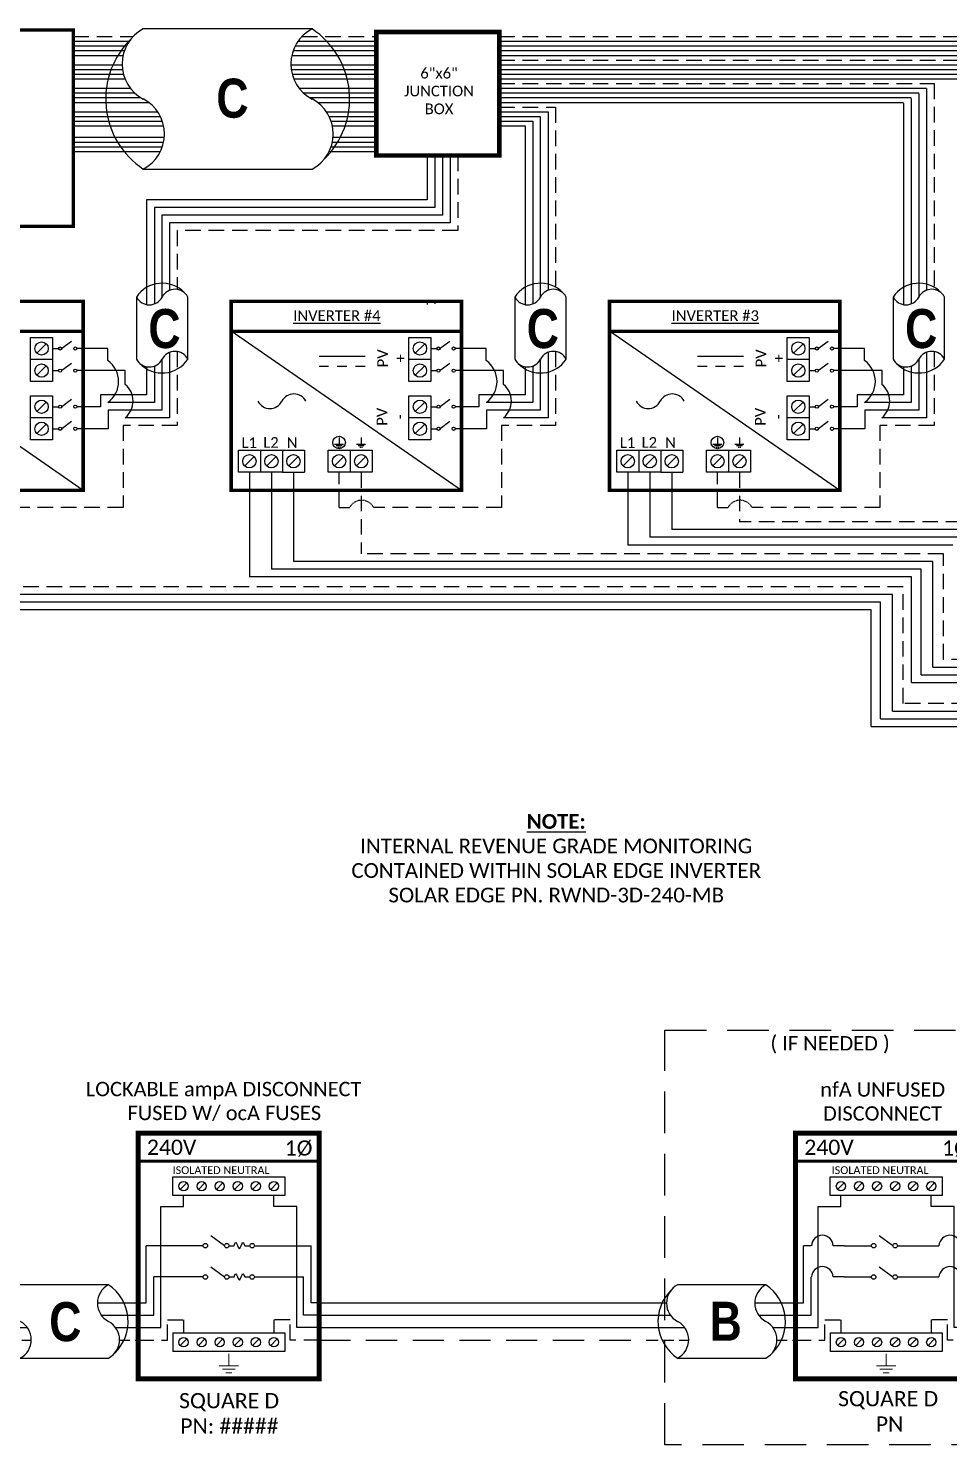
# Model space of a CAD drawing. Header units: feet. Extents: x 20751 to 21369, y 16038 to 16580.
# Drawn here: x 20966.4 to 21188, y 16220.9 to 16561.8 of the extents above; entities that cross this region are included whole.
import ezdxf

# ---------------------------------------------------------------- set-up
doc = ezdxf.new("R2010")
doc.units = ezdxf.units.FT
doc.header["$MEASUREMENT"] = 0
doc.linetypes.add('DASHED', pattern=[0.75, 0.5, -0.25])
doc.linetypes.add('HIDDEN', pattern=[0.375, 0.25, -0.125])
doc.styles.add('ONE LINE TXT', font='techb___.ttf')
doc.styles.get("Standard").update_dxf_attribs({"font": 'calibri.ttf'})

# ---------------------------------------------------------------- blocks, each defined once
blk = doc.blocks.new('*U25')
at = {"color": 7, "linetype": 'Continuous'}
for p, q in [((-7.14, 13.31), (-28.39, 13.31)), ((-28.39, -4.31), (-7.14, -4.31))]:
    blk.add_line(p, q, dxfattribs=at)
at = {"color": 7}
for p, q in [((-35.53, 9), (-31.05, 9)), ((-9.81, 9), (0, 9))]:
    blk.add_line(p, q, dxfattribs=at)
at = {"color": 10}
for p, q in [((-35.53, 6), (-30.11, 6)), ((-8.87, 6), (0, 6))]:
    blk.add_line(p, q, dxfattribs=at)
at = {"color": 253}
for p, q in [((-35.53, 3), (-26.66, 3)), ((-5.41, 3), (0, 3))]:
    blk.add_line(p, q, dxfattribs=at)
at = {"color": 92, "linetype": 'HIDDEN', "ltscale": 10}
for p, q in [((-4.48, 0), (0, 0)), ((-35.53, 0), (-25.72, 0))]:
    blk.add_line(p, q, dxfattribs=at)
at = {"color": 7, "linetype": 'Continuous'}
for centre, start, end in [((-22.54, 4.5), 133.9732, 236.4265), ((-12.99, 4.5), 313.9732, 56.4265)]:
    blk.add_arc(centre, 10.58, start, end, dxfattribs=at)
at = {"linetype": 'Continuous'}
for centre, start, end in [((-26.08, 8.91), 117.6639, 242.3361), ((-4.83, 8.91), 117.6639, 242.3361), ((-30.7, 0.09), 297.6639, 62.3361), ((-9.45, 0.09), 297.6639, 62.3361)]:
    blk.add_arc(centre, 4.98, start, end, dxfattribs=at)
blk = doc.blocks.new('*U26')
at = {"lineweight": 50}
blk.add_line((-43.61, 43.06), (0, 43.06), dxfattribs=at)
at = {"color": 1, "linetype": 'Continuous'}
for p, q in [((-35.27, 34.78), (-35.27, 39.32)), ((-35.27, 39.32), (-8.32, 39.32)), ((-8.32, 39.32), (-8.32, 34.78)), ((-8.32, 34.78), (-35.27, 34.78)), ((-26.07, 25.18), (-22.81, 22.74)), ((-21.73, 22.73), (-20.49, 22.73)), ((-17.94, 22.73), (-16.7, 22.73)), ((-26.07, 17.65), (-22.81, 15.2)), ((-21.73, 15.2), (-20.49, 15.2)), ((-17.94, 15.2), (-16.7, 15.2)), ((-35.27, 1.76), (-8.32, 1.76)), ((-35.27, 1.76), (-35.27, -2.78)), ((-8.32, 1.76), (-8.32, -2.78)), ((-8.32, -2.78), (-35.27, -2.78))]:
    blk.add_line(p, q, dxfattribs=at)
at = {"color": 4, "linetype": 'Continuous'}
for p, q in [((-31.89, 37.83), (-33.46, 36.26)), ((-27.53, 37.83), (-29.11, 36.26)), ((-23.18, 37.83), (-24.76, 36.26)), ((-18.83, 37.83), (-20.41, 36.26)), ((-14.48, 37.83), (-16.06, 36.26)), ((-10.13, 37.83), (-11.7, 36.26)), ((-31.89, 0.28), (-33.46, -1.3)), ((-27.53, 0.28), (-29.11, -1.3)), ((-23.18, 0.28), (-24.76, -1.3)), ((-18.83, 0.28), (-20.41, -1.3)), ((-14.48, 0.28), (-16.06, -1.3)), ((-10.13, 0.28), (-11.7, -1.3))]:
    blk.add_line(p, q, dxfattribs=at)
at = {"color": 253, "linetype": 'Continuous'}
for p, q in [((-32.67, 32.17), (-32.67, 34.78)), ((-10.92, 32.17), (-10.92, 34.78)), ((-38.16, 3), (-38.16, 32.17)), ((-38.16, 32.17), (-32.67, 32.17)), ((-5.43, 32.17), (-10.92, 32.17)), ((-5.43, 3), (-5.43, 32.17)), ((-43.61, 3), (-38.16, 3)), ((0, 3), (-5.43, 3))]:
    blk.add_line(p, q, dxfattribs=at)
at = {"color": 7, "linetype": 'Continuous'}
for p, q in [((-27.97, 22.73), (-41.66, 22.73)), ((-41.66, 9), (-41.66, 22.73)), ((-15.62, 22.73), (-1.93, 22.73)), ((-1.93, 9), (-1.93, 22.73))]:
    blk.add_line(p, q, dxfattribs=at)
at = {"color": 10, "linetype": 'Continuous'}
for p, q in [((-27.97, 15.2), (-39.8, 15.2)), ((-39.8, 6), (-39.8, 15.2)), ((-15.62, 15.2), (-3.79, 15.19)), ((-3.79, 6), (-3.79, 15.2)), ((-43.61, 6), (-39.8, 6)), ((0, 6), (-3.79, 6))]:
    blk.add_line(p, q, dxfattribs=at)
at = {"color": 7}
for p, q in [((-43.61, 9), (-41.66, 9)), ((0, 9), (-1.93, 9))]:
    blk.add_line(p, q, dxfattribs=at)
at = {"color": 92, "linetype": 'HIDDEN', "ltscale": 15}
for p, q in [((-36.58, 0), (-36.58, 4.9)), ((-36.58, 4.9), (-32.67, 4.9)), ((-32.67, 4.9), (-32.67, 1.76)), ((-7.01, 4.9), (-10.92, 4.9)), ((-10.92, 4.9), (-10.92, 1.76)), ((-7.01, 0), (-7.01, 4.9)), ((-43.61, 0), (-36.58, 0)), ((0, 0), (-7.01, 0))]:
    blk.add_line(p, q, dxfattribs=at)
at = {"lineweight": 50, "const_width": 1.19}
blk.add_lwpolyline([(-43.61, -9.34), (-43.61, 49.84), (0, 49.84), (0, -9.34)], close=True, dxfattribs=at)
at = {"color": 92, "linetype": 'Continuous', "lineweight": 5, "ltscale": 0.05, "flags": 128}
for points in [[(-21.8, -3.32), (-21.8, -6.17)], [(-24.14, -6.17), (-19.45, -6.17)], [(-20.27, -7.03), (-23.32, -7.03)], [(-21.08, -7.9), (-22.51, -7.9)]]:
    blk.add_lwpolyline(points, dxfattribs=at)
at = {"color": 4, "linetype": 'Continuous'}
for centre in [(-32.67, 37.05), (-28.32, 37.05), (-23.97, 37.05), (-19.62, 37.05), (-15.27, 37.05), (-10.92, 37.05), (-32.67, -0.51), (-28.32, -0.51), (-23.97, -0.51), (-19.62, -0.51), (-15.27, -0.51), (-10.92, -0.51)]:
    blk.add_circle(centre, 1.11, dxfattribs=at)
at = {"color": 1, "linetype": 'Continuous'}
for centre in [(-27.43, 22.73), (-22.27, 22.73), (-16.16, 22.73), (-27.43, 15.2), (-22.27, 15.2), (-16.16, 15.19)]:
    blk.add_circle(centre, 0.541, dxfattribs=at)
for points in [[(-20.49, 22.73), (-20.12, 23.49), (-19.22, 21.97), (-18.39, 23.49), (-17.94, 22.73)], [(-20.49, 15.2), (-20.12, 15.96), (-19.22, 14.43), (-18.39, 15.96), (-17.94, 15.2)]]:
    blk.add_spline(points, degree=3, dxfattribs=at)
at = {"color": 7}
blk.add_blockref('*U25', (-43.61, 0), dxfattribs=at)
at = {"color": 4, "linetype": 'Continuous'}
blk.add_text('ISOLATED NEUTRAL', height=1.8743, dxfattribs=at).set_placement((-35.32, 39.97))
at = {"color": 1}
for s, width, gutter_width, heights, insert, char_height, attachment_point in [('\\A1;\\pi2.6661;LOCKABLE ampA DISCONNECT \\P\\pi12.722;FUSED W/ ocA FUSES', 71.8931, 92.23, [18.56], (-58.88, 62.16), 3.4544, 1), ('240V', 0.1481, 0.75, [0], (-35.55, 46.4), 3.658, 5), ('1Ø', 0.1481, 0.75, [0], (-4.98, 46.1), 3.658, 5), ('\\A1;\\pi5.5987,t23.887;SQUARE D\\P\\pi5.8899,t24.178;PN: #####', 35.0816, 28.88, [13.54], (-39.35, -12.75), 3.6576, 1)]:
    blk.add_mtext_dynamic_manual_height_columns(s, width=width, gutter_width=gutter_width, heights=heights, dxfattribs=dict(at, insert=insert, char_height=char_height, attachment_point=attachment_point))
blk = doc.blocks.new('*U15')
at = {"color": 7, "linetype": 'Continuous'}
for p, q in [((-7.14, 13.31), (-28.39, 13.31)), ((-28.39, -4.31), (-7.14, -4.31))]:
    blk.add_line(p, q, dxfattribs=at)
at = {"color": 7}
for p, q in [((-35.53, 9), (-31.05, 9)), ((-9.81, 9), (0, 9))]:
    blk.add_line(p, q, dxfattribs=at)
at = {"color": 10}
for p, q in [((-35.53, 6), (-30.11, 6)), ((-8.87, 6), (0, 6))]:
    blk.add_line(p, q, dxfattribs=at)
at = {"color": 253}
for p, q in [((-35.53, 3), (-26.66, 3)), ((-5.41, 3), (0, 3))]:
    blk.add_line(p, q, dxfattribs=at)
at = {"color": 92, "linetype": 'HIDDEN', "ltscale": 10}
for p, q in [((-4.48, 0), (0, 0)), ((-35.53, 0), (-25.72, 0))]:
    blk.add_line(p, q, dxfattribs=at)
at = {"color": 7, "linetype": 'Continuous'}
for centre, start, end in [((-22.54, 4.5), 133.9732, 236.4265), ((-12.99, 4.5), 313.9732, 56.4265)]:
    blk.add_arc(centre, 10.58, start, end, dxfattribs=at)
at = {"linetype": 'Continuous'}
for centre, start, end in [((-26.08, 8.91), 117.6639, 242.3361), ((-4.83, 8.91), 117.6639, 242.3361), ((-30.7, 0.09), 297.6639, 62.3361), ((-9.45, 0.09), 297.6639, 62.3361)]:
    blk.add_arc(centre, 4.98, start, end, dxfattribs=at)
blk = doc.blocks.new('unfusedDisconnect')
at = {"lineweight": 50}
blk.add_line((-43.61, 43.06), (0, 43.06), dxfattribs=at)
at = {"color": 1, "linetype": 'Continuous'}
for p, q in [((-35.27, 34.78), (-35.27, 39.32)), ((-35.27, 39.32), (-8.32, 39.32)), ((-8.32, 39.32), (-8.32, 34.78)), ((-8.32, 34.78), (-35.27, 34.78)), ((-23.43, 25.18), (-20.16, 22.74)), ((-31.89, 22.73), (-25.32, 22.73)), ((-19.08, 22.73), (-11.7, 22.73)), ((-23.43, 17.65), (-20.16, 15.2)), ((-31.89, 15.2), (-25.32, 15.2)), ((-19.08, 15.2), (-11.7, 15.19)), ((-35.27, 1.76), (-8.32, 1.76)), ((-35.27, 1.76), (-35.27, -2.78)), ((-8.32, 1.76), (-8.32, -2.78)), ((-8.32, -2.78), (-35.27, -2.78))]:
    blk.add_line(p, q, dxfattribs=at)
at = {"color": 4, "linetype": 'Continuous'}
for p, q in [((-31.89, 37.83), (-33.46, 36.26)), ((-27.53, 37.83), (-29.11, 36.26)), ((-23.18, 37.83), (-24.76, 36.26)), ((-18.83, 37.83), (-20.41, 36.26)), ((-14.48, 37.83), (-16.06, 36.26)), ((-10.13, 37.83), (-11.7, 36.26)), ((-31.89, 0.28), (-33.46, -1.3)), ((-27.53, 0.28), (-29.11, -1.3)), ((-23.18, 0.28), (-24.76, -1.3)), ((-18.83, 0.28), (-20.41, -1.3)), ((-14.48, 0.28), (-16.06, -1.3)), ((-10.13, 0.28), (-11.7, -1.3))]:
    blk.add_line(p, q, dxfattribs=at)
at = {"color": 253, "linetype": 'Continuous'}
for p, q in [((-32.67, 32.17), (-32.67, 34.78)), ((-10.92, 32.17), (-10.92, 34.78)), ((-38.16, 3), (-38.16, 32.17)), ((-38.16, 32.17), (-32.67, 32.17)), ((-5.43, 32.17), (-10.92, 32.17)), ((-5.43, 3), (-5.43, 32.17)), ((-43.61, 3), (-38.16, 3)), ((0, 3), (-5.43, 3))]:
    blk.add_line(p, q, dxfattribs=at)
at = {"color": 7, "linetype": 'Continuous'}
for p, q in [((-41.66, 9), (-41.66, 22.73)), ((-39.8, 22.73), (-41.66, 22.73)), ((-31.89, 22.73), (-34.52, 22.73)), ((-11.7, 22.73), (-9.07, 22.73)), ((-3.79, 22.73), (-1.93, 22.73)), ((-1.93, 9), (-1.93, 22.73))]:
    blk.add_line(p, q, dxfattribs=at)
at = {"color": 10, "linetype": 'Continuous'}
for p, q in [((-39.8, 6), (-39.8, 15.2)), ((-31.89, 15.2), (-34.52, 15.2)), ((-11.7, 15.2), (-9.07, 15.2)), ((-3.79, 6), (-3.79, 15.2)), ((-43.61, 6), (-39.8, 6)), ((0, 6), (-3.79, 6))]:
    blk.add_line(p, q, dxfattribs=at)
at = {"color": 7}
for p, q in [((-43.61, 9), (-41.66, 9)), ((0, 9), (-1.93, 9))]:
    blk.add_line(p, q, dxfattribs=at)
at = {"color": 92, "linetype": 'HIDDEN', "ltscale": 15}
for p, q in [((-36.58, 0), (-36.58, 4.9)), ((-36.58, 4.9), (-32.67, 4.9)), ((-32.67, 4.9), (-32.67, 1.76)), ((-7.01, 4.9), (-10.92, 4.9)), ((-10.92, 4.9), (-10.92, 1.76)), ((-7.01, 0), (-7.01, 4.9)), ((-43.61, 0), (-36.58, 0)), ((0, 0), (-7.01, 0))]:
    blk.add_line(p, q, dxfattribs=at)
at = {"lineweight": 50, "const_width": 1.19}
blk.add_lwpolyline([(-43.61, -9.34), (-43.61, 49.84), (0, 49.84), (0, -9.34)], close=True, dxfattribs=at)
at = {"color": 92, "linetype": 'Continuous', "lineweight": 5, "ltscale": 0.05, "flags": 128}
for points in [[(-21.8, -3.32), (-21.8, -6.17)], [(-24.14, -6.17), (-19.45, -6.17)], [(-20.27, -7.03), (-23.32, -7.03)], [(-21.08, -7.9), (-22.51, -7.9)]]:
    blk.add_lwpolyline(points, dxfattribs=at)
at = {"color": 4, "linetype": 'Continuous'}
for centre in [(-32.67, 37.05), (-28.32, 37.05), (-23.97, 37.05), (-19.62, 37.05), (-15.27, 37.05), (-10.92, 37.05), (-32.67, -0.51), (-28.32, -0.51), (-23.97, -0.51), (-19.62, -0.51), (-15.27, -0.51), (-10.92, -0.51)]:
    blk.add_circle(centre, 1.11, dxfattribs=at)
at = {"color": 1, "linetype": 'Continuous'}
for centre in [(-24.78, 22.73), (-19.62, 22.73), (-24.78, 15.2), (-19.62, 15.2)]:
    blk.add_circle(centre, 0.541, dxfattribs=at)
at = {"color": 7, "linetype": 'Continuous'}
for centre in [(-37.16, 22.58), (-6.43, 22.58)]:
    blk.add_arc(centre, 2.64, 3.2819, 176.7181, dxfattribs=at)
at = {"color": 10, "linetype": 'Continuous'}
for centre in [(-37.16, 15.04), (-6.43, 15.04)]:
    blk.add_arc(centre, 2.64, 3.2819, 176.7181, dxfattribs=at)
at = {"color": 4, "linetype": 'Continuous'}
blk.add_text('ISOLATED NEUTRAL', height=1.8743, dxfattribs=at).set_placement((-34.91, 39.97))
at = {"color": 1}
for s, width, gutter_width, heights, insert, char_height, attachment_point in [('\\A1;\\pi17.559;nfA UNFUSED\\P\\pi18.229;DISCONNECT', 64.922, 0, [11.89], (-55.21, 62.04), 3.4544, 1), ('240V', 0.1481, 0.75, [0], (-35.55, 46.4), 3.658, 5), ('1Ø', 0.1481, 0.75, [0], (-4.98, 46.1), 3.658, 5), ('\\A1;\\pi13.903,t32.191;SQUARE D\\P\\pi22.981,t41.269;PN', 51.6906, 0.203, [45.94], (-47.25, -12.27), 3.6576, 1)]:
    blk.add_mtext_dynamic_manual_height_columns(s, width=width, gutter_width=gutter_width, heights=heights, dxfattribs=dict(at, insert=insert, char_height=char_height, attachment_point=attachment_point))
blk = doc.blocks.new('*U23')
at = {"color": 10, "linetype": 'DASHED', "ltscale": 20}
blk.add_lwpolyline([(-75.05, 74.56), (3.97, 74.56), (3.97, -25.17), (-75.05, -25.17)], close=True, dxfattribs=at)
at = {"color": 7}
for name, p in [('unfusedDisconnect', (0, 0)), ('*U15', (-43.61, 0))]:
    blk.add_blockref(name, p, dxfattribs=at)
at = {"color": 10, "insert": (-50.86, 73.16), "char_height": 3.4544, "attachment_point": 1}
blk.add_mtext_dynamic_manual_height_columns('\\A1;\\pi1.2092;( IF NEEDED )', width=30.7523, gutter_width=0, heights=[6.58], dxfattribs=at)
at = {"color": 1, "linetype": 'Continuous', "insert": (-64.3, 9.22), "char_height": 9.3833, "attachment_point": 1, "style": 'ONE LINE TXT'}
blk.add_mtext_dynamic_manual_height_columns('{\\W1;\\C256;B}', width=0.1385, gutter_width=2.13, heights=[0], dxfattribs=at)
blk = doc.blocks.new('*U30')
at = {"color": 7}
blk.add_line((-79.14, 9), (0, 9), dxfattribs=at)
at = {"color": 10}
blk.add_line((-79.14, 6), (0, 6), dxfattribs=at)
at = {"color": 253}
blk.add_line((-79.14, 3), (0, 3), dxfattribs=at)
at = {"color": 92, "linetype": 'DASHED', "ltscale": 15}
blk.add_line((-79.14, 0), (0, 0), dxfattribs=at)
at = {"color": 1, "insert": (-22.08, 115.96), "char_height": 3.5433, "attachment_point": 5}
blk.add_mtext_dynamic_manual_height_columns('{\\fCalibri|b1|i0|c0|p34;\\LNOTE:\\P}INTERNAL REVENUE GRADE MONITORING\\PCONTAINED WITHIN SOLAR EDGE INVERTER\\PSOLAR EDGE PN. RWND-3D-240-MB', width=99.534, gutter_width=7.17, heights=[0], dxfattribs=at)

msp = doc.modelspace()

# ---------------------------------------------------------------- linework, layer by layer
at = {"color": 7, "linetype": 'Continuous'}
for p, q in [((21034.74, 16561.67), (20994.1, 16561.67)), ((20977.26, 16557.58), (20990.05, 16557.58)), ((21030.68, 16557.58), (21050.22, 16557.58)), ((21079.82, 16557.58), (21363, 16557.58)), ((20977.26, 16555.31), (20989.23, 16555.31)), ((21029.87, 16555.31), (21050.22, 16555.31)), ((21079.82, 16555.31), (21359.31, 16555.31)), ((20977.26, 16551.92), (20989.09, 16551.92)), ((21029.73, 16551.92), (21050.22, 16551.92)), ((21079.82, 16551.92), (21271.9, 16551.92)), ((20977.26, 16549.65), (20989.7, 16549.65)), ((21030.34, 16549.65), (21050.22, 16549.65)), ((21079.82, 16549.65), (21268.21, 16549.65)), ((20977.26, 16546.26), (20992.05, 16546.26)), ((20977.26, 16543.99), (20995.4, 16543.99)), ((21032.69, 16546.26), (21050.22, 16546.26)), ((21036.03, 16543.99), (21050.22, 16543.99)), ((21079.82, 16546.26), (21180.8, 16546.26)), ((21079.82, 16543.99), (21177.11, 16543.99)), ((21177.11, 16543.76), (21177.11, 16495.32)), ((21180.8, 16546.14), (21180.8, 16497.07)), ((20977.26, 16540.59), (20998.22, 16540.59)), ((21038.85, 16540.59), (21050.22, 16540.59)), ((21079.82, 16540.6), (21089.7, 16540.6)), ((21089.7, 16540.6), (21089.7, 16497.07)), ((20977.26, 16538.33), (20999, 16538.33)), ((21039.63, 16538.33), (21050.22, 16538.33)), ((21079.82, 16538.33), (21086.01, 16538.33)), ((21086.01, 16538.33), (21086.01, 16495.32)), ((20977.26, 16534.45), (20999, 16534.45)), ((21039.64, 16534.45), (21050.22, 16534.45)), ((20977.26, 16532.19), (20998.23, 16532.19)), ((21038.86, 16532.19), (21050.22, 16532.19)), ((21062.46, 16531.21), (21062.46, 16520.53)), ((21066.15, 16531.21), (21066.15, 16516.84)), ((20994.1, 16527.95), (21034.74, 16527.95)), ((20994.91, 16520.53), (20994.91, 16495.32)), ((21062.46, 16520.53), (20994.91, 16520.53)), ((20998.6, 16516.84), (20998.6, 16497.07)), ((21066.15, 16516.84), (20998.6, 16516.84)), ((20992.44, 16497.14), (20992.44, 16482.19)), ((21004.85, 16482.19), (21004.85, 16497.14)), ((21062.46, 16496.12), (21062.46, 16495.32)), ((21083.54, 16497.14), (21083.54, 16482.19)), ((21095.95, 16482.19), (21095.95, 16497.14)), ((21174.64, 16497.14), (21174.64, 16482.19)), ((21187.05, 16482.19), (21187.05, 16497.14)), ((20979.61, 16450.62), (20924.16, 16488.89)), ((21070.71, 16450.62), (21015.26, 16488.89)), ((21161.81, 16450.62), (21106.36, 16488.89)), ((21047.51, 16482.83), (21036.42, 16482.83)), ((21138.61, 16482.83), (21127.52, 16482.83)), ((20994.91, 16480.37), (20994.91, 16473.63)), ((20998.6, 16482.12), (20998.6, 16469.94)), ((21038.73, 16480.43), (21036.42, 16480.43)), ((21043.12, 16480.43), (21040.81, 16480.43)), ((21047.51, 16480.43), (21045.19, 16480.43)), ((21086.01, 16480.37), (21086.01, 16473.63)), ((21089.7, 16482.12), (21089.7, 16469.94)), ((21129.84, 16480.43), (21127.52, 16480.43)), ((21134.22, 16480.43), (21131.91, 16480.43)), ((21138.61, 16480.43), (21136.29, 16480.43)), ((21177.11, 16480.37), (21177.11, 16473.63)), ((21180.8, 16482.12), (21180.8, 16469.94)), ((20994.91, 16473.63), (20983.77, 16473.63)), ((20983.77, 16473.63), (20983.77, 16470.74)), ((21086.01, 16473.63), (21074.87, 16473.63)), ((21074.87, 16473.63), (21074.87, 16470.74)), ((21177.11, 16473.63), (21165.97, 16473.63)), ((21165.97, 16473.63), (21165.97, 16470.74)), ((20983.77, 16470.74), (20978.1, 16470.74)), ((20998.6, 16469.94), (20985.61, 16469.94)), ((20985.61, 16469.94), (20985.61, 16465.44)), ((21074.87, 16470.74), (21069.2, 16470.74)), ((21089.7, 16469.94), (21076.71, 16469.94)), ((21076.71, 16469.94), (21076.71, 16465.44)), ((21165.97, 16470.74), (21160.3, 16470.74)), ((21180.8, 16469.94), (21167.81, 16469.94)), ((21167.81, 16469.94), (21167.81, 16465.44)), ((20985.61, 16465.44), (20978.1, 16465.44)), ((21076.71, 16465.44), (21069.2, 16465.44)), ((21167.81, 16465.44), (21160.3, 16465.44)), ((21019.64, 16454.96), (21019.64, 16429.79)), ((21110.74, 16454.96), (21110.74, 16437.46)), ((21189, 16437.46), (21110.74, 16437.46)), ((21179.09, 16429.79), (21019.64, 16429.79)), ((21179.09, 16404.37), (21179.09, 16429.79)), ((21169.37, 16421.85), (20928.54, 16421.85)), ((21169.37, 16393.8), (21169.37, 16421.85)), ((21179.09, 16404.37), (21306.8, 16404.37)), ((21169.37, 16393.8), (21306.8, 16393.8))]:
    msp.add_line(p, q, dxfattribs=at)
at = {"color": 92, "linetype": 'HIDDEN', "ltscale": 15}
for p, q in [((20977.26, 16559.84), (20991.66, 16559.84)), ((21032.3, 16559.84), (21050.22, 16559.84)), ((21079.82, 16559.84), (21366.69, 16559.84)), ((21079.82, 16554.18), (21275.59, 16554.18)), ((21079.82, 16548.52), (21184.49, 16548.52)), ((21184.49, 16548.52), (21184.49, 16498.97)), ((21079.82, 16542.86), (21093.39, 16542.86)), ((21093.39, 16542.86), (21093.39, 16498.97)), ((21069.84, 16531.21), (21069.84, 16513.15)), ((21002.29, 16513.15), (21002.29, 16498.97)), ((21069.84, 16513.15), (21002.29, 16513.15)), ((21002.29, 16484.02), (21002.29, 16466.25)), ((21093.39, 16484.02), (21093.39, 16466.25)), ((21184.49, 16484.02), (21184.49, 16466.25)), ((21002.29, 16466.25), (20989.27, 16466.25)), ((20989.27, 16466.25), (20989.27, 16446.48)), ((21093.39, 16466.25), (21080.37, 16466.25)), ((21080.37, 16466.25), (21080.37, 16446.48)), ((21184.49, 16466.25), (21171.47, 16466.25)), ((21171.47, 16466.25), (21171.47, 16446.48)), ((21041.25, 16446.48), (21041.25, 16454.96)), ((21046.55, 16454.96), (21046.55, 16435.34)), ((21132.35, 16446.48), (21132.35, 16454.96)), ((21137.65, 16454.96), (21137.65, 16443.01)), ((20989.27, 16446.48), (20958.48, 16446.48)), ((21041.25, 16446.48), (21043.78, 16446.48)), ((21080.37, 16446.48), (21049.58, 16446.48)), ((21132.35, 16446.48), (21134.88, 16446.48)), ((21171.47, 16446.48), (21140.68, 16446.48)), ((21196.69, 16443.01), (21137.65, 16443.01)), ((21186.78, 16435.34), (21046.55, 16435.34)), ((21186.78, 16409.92), (21186.78, 16435.34)), ((21177.06, 16427.4), (20955.45, 16427.4)), ((21177.06, 16399.35), (21177.06, 16427.4)), ((21304.95, 16409.92), (21186.78, 16409.92)), ((21304.95, 16399.35), (21177.06, 16399.35))]:
    msp.add_line(p, q, dxfattribs=at)
at = {"color": 10, "linetype": 'Continuous'}
for p, q in [((20977.26, 16558.71), (20990.73, 16558.71)), ((21031.37, 16558.71), (21050.22, 16558.71)), ((21079.82, 16558.71), (21364.85, 16558.71)), ((20977.26, 16556.45), (20989.56, 16556.45)), ((21030.19, 16556.45), (21050.22, 16556.45)), ((21079.82, 16556.45), (21361.16, 16556.44)), ((20977.26, 16553.05), (20989, 16553.05)), ((20977.26, 16550.79), (20989.32, 16550.79)), ((21029.64, 16553.05), (21050.22, 16553.05)), ((21029.96, 16550.79), (21050.22, 16550.79)), ((21079.82, 16553.05), (21273.75, 16553.05)), ((21079.82, 16550.79), (21270.06, 16550.79)), ((20977.26, 16547.39), (20991.01, 16547.39)), ((21031.65, 16547.39), (21050.22, 16547.39)), ((21079.82, 16547.39), (21182.65, 16547.39)), ((21182.65, 16547.33), (21182.65, 16498.77)), ((20977.26, 16545.13), (20993.54, 16545.13)), ((21034.18, 16545.13), (21050.22, 16545.13)), ((21079.82, 16545.13), (21178.96, 16545.13)), ((21178.96, 16544.95), (21178.96, 16495.48)), ((20977.26, 16541.73), (20997.56, 16541.73)), ((21038.19, 16541.73), (21050.22, 16541.73)), ((21079.82, 16541.73), (21091.55, 16541.73)), ((21091.55, 16541.73), (21091.55, 16498.77)), ((20977.26, 16539.46), (20998.69, 16539.46)), ((21039.32, 16539.46), (21050.22, 16539.46)), ((21079.82, 16539.47), (21087.86, 16539.46)), ((21087.86, 16539.46), (21087.86, 16495.48)), ((20977.26, 16535.59), (20999.17, 16535.59)), ((21039.8, 16535.59), (21050.22, 16535.59)), ((20977.26, 16533.32), (20998.7, 16533.32)), ((21039.33, 16533.32), (21050.22, 16533.32)), ((21064.31, 16531.21), (21064.31, 16518.68)), ((21068, 16531.21), (21068, 16514.99)), ((20996.76, 16518.68), (20996.76, 16495.48)), ((21064.31, 16518.68), (20996.76, 16518.68)), ((21000.45, 16514.99), (21000.45, 16498.77)), ((21068, 16514.99), (21000.45, 16514.99)), ((21064.31, 16496.12), (21064.31, 16495.48)), ((20985.58, 16484.75), (20978.1, 16484.75)), ((20985.58, 16481.86), (20985.58, 16484.75)), ((21000.45, 16483.82), (21000.45, 16468.1)), ((21076.68, 16484.75), (21069.2, 16484.75)), ((21076.68, 16481.86), (21076.68, 16484.75)), ((21091.55, 16483.82), (21091.55, 16468.1)), ((21167.78, 16484.75), (21160.3, 16484.75)), ((21167.78, 16481.86), (21167.78, 16484.75)), ((21182.65, 16483.82), (21182.65, 16468.1)), ((20989.77, 16479.44), (20978.1, 16479.44)), ((20989.77, 16476.12), (20989.77, 16479.44)), ((20996.76, 16480.53), (20996.76, 16471.79)), ((21080.87, 16479.44), (21069.2, 16479.44)), ((21080.87, 16476.12), (21080.87, 16479.44)), ((21087.86, 16480.53), (21087.86, 16471.79)), ((21171.97, 16479.44), (21160.3, 16479.44)), ((21171.97, 16476.12), (21171.97, 16479.44)), ((21178.96, 16480.53), (21178.96, 16471.79)), ((20996.76, 16471.79), (20985.58, 16471.79)), ((21087.86, 16471.79), (21076.68, 16471.79)), ((21178.96, 16471.79), (21167.78, 16471.79)), ((21000.45, 16468.1), (20989.77, 16468.1)), ((21091.55, 16468.1), (21080.87, 16468.1)), ((21182.65, 16468.1), (21171.97, 16468.1)), ((21024.94, 16454.96), (21024.94, 16431.64)), ((21116.04, 16454.96), (21116.04, 16439.31)), ((21191.27, 16439.31), (21116.04, 16439.31)), ((21181.36, 16431.64), (21024.94, 16431.64)), ((21181.36, 16406.22), (21181.36, 16431.64)), ((21171.64, 16423.7), (20933.84, 16423.7)), ((21171.64, 16395.65), (21171.64, 16423.7)), ((21181.36, 16406.22), (21306.71, 16406.22)), ((21171.64, 16395.65), (21306.71, 16395.65))]:
    msp.add_line(p, q, dxfattribs=at)
at = {"color": 1, "linetype": 'Continuous'}
for p, q in [((20966.97, 16476.79), (20966.97, 16487.4)), ((20966.97, 16487.4), (20972.27, 16487.4)), ((20966.97, 16476.79), (20966.97, 16487.4)), ((20972.27, 16487.4), (20972.27, 16476.79)), ((20972.27, 16487.4), (20972.27, 16482.09)), ((20976.79, 16486.48), (20974.5, 16484.76)), ((21058.07, 16476.79), (21058.07, 16487.4)), ((21058.07, 16487.4), (21063.37, 16487.4)), ((21058.07, 16476.79), (21058.07, 16487.4)), ((21063.37, 16487.4), (21063.37, 16476.79)), ((21063.37, 16487.4), (21063.37, 16482.09)), ((21067.89, 16486.48), (21065.6, 16484.76)), ((21149.17, 16476.79), (21149.17, 16487.4)), ((21149.17, 16487.4), (21154.47, 16487.4)), ((21149.17, 16476.79), (21149.17, 16487.4)), ((21154.47, 16487.4), (21154.47, 16476.79)), ((21154.47, 16487.4), (21154.47, 16482.09)), ((21158.99, 16486.48), (21156.7, 16484.76)), ((20972.27, 16484.75), (20973.7, 16484.75)), ((21063.37, 16484.75), (21064.8, 16484.75)), ((21154.47, 16484.75), (21155.9, 16484.75)), ((20972.27, 16482.09), (20966.97, 16482.09)), ((20972.27, 16479.44), (20973.7, 16479.44)), ((20976.79, 16481.17), (20974.5, 16479.46)), ((21063.37, 16482.09), (21058.07, 16482.09)), ((21063.37, 16479.44), (21064.8, 16479.44)), ((21067.89, 16481.17), (21065.6, 16479.46)), ((21154.47, 16482.09), (21149.17, 16482.09)), ((21154.47, 16479.44), (21155.9, 16479.44)), ((21158.99, 16481.17), (21156.7, 16479.46)), ((20972.27, 16476.79), (20966.97, 16476.79)), ((21063.37, 16476.79), (21058.07, 16476.79)), ((21154.47, 16476.79), (21149.17, 16476.79)), ((20966.97, 16462.79), (20966.97, 16473.39)), ((20966.97, 16473.39), (20972.27, 16473.39)), ((20972.27, 16473.39), (20972.27, 16468.09)), ((20976.79, 16472.47), (20974.5, 16470.75)), ((21058.07, 16462.79), (21058.07, 16473.39)), ((21058.07, 16473.39), (21063.37, 16473.39)), ((21063.37, 16473.39), (21063.37, 16468.09)), ((21067.89, 16472.47), (21065.6, 16470.75)), ((21149.17, 16462.79), (21149.17, 16473.39)), ((21149.17, 16473.39), (21154.47, 16473.39)), ((21154.47, 16473.39), (21154.47, 16468.09)), ((21158.99, 16472.47), (21156.7, 16470.75)), ((20972.27, 16470.74), (20973.7, 16470.74)), ((21063.37, 16470.74), (21064.8, 16470.74)), ((21154.47, 16470.74), (21155.9, 16470.74)), ((20972.27, 16468.09), (20966.97, 16468.09)), ((20972.27, 16468.09), (20972.27, 16462.79)), ((20972.27, 16465.44), (20973.7, 16465.44)), ((20976.79, 16467.17), (20974.5, 16465.45)), ((21063.37, 16468.09), (21058.07, 16468.09)), ((21063.37, 16468.09), (21063.37, 16462.79)), ((21063.37, 16465.44), (21064.8, 16465.44)), ((21067.89, 16467.17), (21065.6, 16465.45)), ((21154.47, 16468.09), (21149.17, 16468.09)), ((21154.47, 16468.09), (21154.47, 16462.79)), ((21154.47, 16465.44), (21155.9, 16465.44)), ((21158.99, 16467.17), (21156.7, 16465.45)), ((20972.27, 16462.79), (20966.97, 16462.79)), ((21063.37, 16462.79), (21058.07, 16462.79)), ((21154.47, 16462.79), (21149.17, 16462.79)), ((21016.99, 16460.26), (21027.59, 16460.26)), ((21016.99, 16454.96), (21016.99, 16460.26)), ((21016.99, 16460.26), (21022.29, 16460.26)), ((21022.29, 16460.26), (21022.29, 16454.96)), ((21027.59, 16460.26), (21027.59, 16454.96)), ((21027.59, 16460.26), (21032.89, 16460.26)), ((21032.89, 16460.26), (21032.89, 16454.96)), ((21038.6, 16460.26), (21049.2, 16460.26)), ((21038.6, 16454.96), (21038.6, 16460.26)), ((21038.6, 16460.26), (21043.9, 16460.26)), ((21043.9, 16460.26), (21043.9, 16454.96)), ((21049.2, 16460.26), (21049.2, 16454.96)), ((21108.09, 16460.26), (21118.69, 16460.26)), ((21108.09, 16454.96), (21108.09, 16460.26)), ((21108.09, 16460.26), (21113.39, 16460.26)), ((21113.39, 16460.26), (21113.39, 16454.96)), ((21118.69, 16460.26), (21118.69, 16454.96)), ((21118.69, 16460.26), (21123.99, 16460.26)), ((21123.99, 16460.26), (21123.99, 16454.96)), ((21129.7, 16460.26), (21140.3, 16460.26)), ((21129.7, 16454.96), (21129.7, 16460.26)), ((21129.7, 16460.26), (21135, 16460.26)), ((21135, 16460.26), (21135, 16454.96)), ((21140.3, 16460.26), (21140.3, 16454.96)), ((21027.59, 16454.96), (21016.99, 16454.96)), ((21027.59, 16454.96), (21032.89, 16454.96)), ((21049.2, 16454.96), (21038.6, 16454.96)), ((21118.69, 16454.96), (21108.09, 16454.96)), ((21118.69, 16454.96), (21123.99, 16454.96)), ((21140.3, 16454.96), (21129.7, 16454.96))]:
    msp.add_line(p, q, dxfattribs=at)
at = {"color": 4, "linetype": 'Continuous'}
for p, q in [((20970.75, 16485.88), (20968.49, 16483.61)), ((21061.85, 16485.88), (21059.59, 16483.61)), ((21152.95, 16485.88), (21150.69, 16483.61)), ((20970.75, 16480.57), (20968.49, 16478.31)), ((21061.85, 16480.57), (21059.59, 16478.31)), ((21152.95, 16480.57), (21150.69, 16478.31)), ((20970.75, 16471.87), (20968.49, 16469.61)), ((21061.85, 16471.87), (21059.59, 16469.61)), ((21152.95, 16471.87), (21150.69, 16469.61)), ((20970.75, 16466.57), (20968.49, 16464.31)), ((21061.85, 16466.57), (21059.59, 16464.31)), ((21152.95, 16466.57), (21150.69, 16464.31)), ((21020.77, 16458.74), (21018.51, 16456.48)), ((21026.07, 16458.74), (21023.81, 16456.48)), ((21031.37, 16458.74), (21029.11, 16456.48)), ((21042.38, 16458.74), (21040.12, 16456.48)), ((21047.68, 16458.74), (21045.42, 16456.48)), ((21111.87, 16458.74), (21109.61, 16456.48)), ((21117.17, 16458.74), (21114.91, 16456.48)), ((21122.47, 16458.74), (21120.21, 16456.48)), ((21133.48, 16458.74), (21131.22, 16456.48)), ((21138.78, 16458.74), (21136.52, 16456.48))]:
    msp.add_line(p, q, dxfattribs=at)
at = {"color": 253, "linetype": 'Continuous'}
for p, q in [((21030.24, 16454.96), (21030.24, 16433.49)), ((21121.34, 16454.96), (21121.34, 16441.16)), ((21194.13, 16441.16), (21121.34, 16441.16)), ((21184.22, 16433.49), (21030.24, 16433.49)), ((21184.22, 16408.07), (21184.22, 16433.49)), ((21174.5, 16425.55), (20939.14, 16425.55)), ((21174.5, 16397.5), (21174.5, 16425.55)), ((21184.22, 16408.07), (21304.9, 16408.07)), ((21174.5, 16397.5), (21304.9, 16397.5))]:
    msp.add_line(p, q, dxfattribs=at)
at = {"lineweight": 50}
for points, const_width in [([(20977.26, 16514.15), (20928.84, 16514.15), (20928.84, 16561.4), (20977.26, 16561.4)], 0.834), ([(21079.82, 16531.21), (21050.22, 16531.21), (21050.22, 16560.93), (21079.82, 16560.93)], 1.08), ([(20924.16, 16450.62), (20924.16, 16496.12), (20979.61, 16496.12), (20979.61, 16450.62)], 0.834), ([(20924.16, 16488.89), (20924.16, 16496.12), (20979.61, 16496.12), (20979.61, 16488.89)], 0.834), ([(21015.26, 16450.62), (21015.26, 16496.12), (21070.71, 16496.12), (21070.71, 16450.62)], 0.834), ([(21015.26, 16488.89), (21015.26, 16496.12), (21070.71, 16496.12), (21070.71, 16488.89)], 0.834), ([(21106.36, 16450.62), (21106.36, 16496.12), (21161.81, 16496.12), (21161.81, 16450.62)], 0.834), ([(21106.36, 16488.89), (21106.36, 16496.12), (21161.81, 16496.12), (21161.81, 16488.89)], 0.834)]:
    msp.add_lwpolyline(points, close=True, dxfattribs=dict(at, const_width=const_width))
at = {"color": 92, "linetype": 'Continuous', "flags": 128}
for points in [[(21041.25, 16463.36), (21041.25, 16461.74)], [(21046.55, 16463.36), (21046.55, 16461.74)], [(21132.35, 16463.36), (21132.35, 16461.74)], [(21137.65, 16463.36), (21137.65, 16461.74)], [(21040.17, 16461.74), (21042.33, 16461.74)], [(21041.96, 16461.34), (21040.54, 16461.34)], [(21045.47, 16461.74), (21047.63, 16461.74)], [(21047.26, 16461.34), (21045.85, 16461.34)], [(21131.27, 16461.74), (21133.43, 16461.74)], [(21133.06, 16461.34), (21131.64, 16461.34)], [(21136.57, 16461.74), (21138.73, 16461.74)], [(21138.36, 16461.34), (21136.95, 16461.34)]]:
    msp.add_lwpolyline(points, dxfattribs=at)
at = {"color": 92, "linetype": 'HIDDEN', "flags": 128}
for points in [[(21041.58, 16460.94), (21040.92, 16460.94)], [(21046.88, 16460.94), (21046.22, 16460.94)], [(21132.68, 16460.94), (21132.02, 16460.94)], [(21137.98, 16460.94), (21137.32, 16460.94)]]:
    msp.add_lwpolyline(points, dxfattribs=at)
at = {"color": 4, "linetype": 'Continuous'}
for centre in [(20969.62, 16484.75), (21060.72, 16484.75), (21151.82, 16484.75), (20969.62, 16479.44), (21060.72, 16479.44), (21151.82, 16479.44), (20969.62, 16470.74), (21060.72, 16470.74), (21151.82, 16470.74), (20969.62, 16465.44), (21060.72, 16465.44), (21151.82, 16465.44), (21019.64, 16457.61), (21024.94, 16457.61), (21030.24, 16457.61), (21041.25, 16457.61), (21046.55, 16457.61), (21110.74, 16457.61), (21116.04, 16457.61), (21121.34, 16457.61), (21132.35, 16457.61), (21137.65, 16457.61)]:
    msp.add_circle(centre, 1.6, dxfattribs=at)
at = {"color": 1, "linetype": 'Continuous'}
for centre in [(20974.08, 16484.75), (20977.72, 16484.75), (21065.18, 16484.75), (21068.82, 16484.75), (21156.28, 16484.75), (21159.92, 16484.75), (20974.08, 16479.44), (20977.72, 16479.44), (21065.18, 16479.44), (21068.82, 16479.44), (21156.28, 16479.44), (21159.92, 16479.44), (20974.08, 16470.74), (20977.72, 16470.74), (21065.18, 16470.74), (21068.82, 16470.74), (21156.28, 16470.74), (21159.92, 16470.74), (20974.08, 16465.44), (20977.72, 16465.44), (21065.18, 16465.44), (21068.82, 16465.44), (21156.28, 16465.44), (21159.92, 16465.44)]:
    msp.add_circle(centre, 0.381, dxfattribs=at)
at = {"color": 92, "linetype": 'Continuous'}
for centre in [(21041.25, 16462.13), (21132.35, 16462.13)]:
    msp.add_circle(centre, 1.52, dxfattribs=at)
at = {"linetype": 'Continuous'}
for centre, radius, start, end in [((20998.52, 16553.24), 9.52, 117.6639, 242.3361), ((21039.16, 16553.24), 9.52, 117.6639, 242.3361), ((20989.68, 16536.38), 9.52, 297.6639, 62.3361), ((21030.32, 16536.38), 9.52, 297.6639, 62.3361), ((20995.54, 16498.77), 3.5, 207.6639, 332.3361), ((21001.74, 16495.52), 3.5, 27.6639, 152.3361), ((21086.64, 16498.77), 3.5, 207.6639, 332.3361), ((21092.84, 16495.52), 3.5, 27.6639, 152.3361), ((21177.74, 16498.77), 3.5, 207.6639, 332.3361), ((21183.94, 16495.52), 3.5, 27.6639, 152.3361), ((21001.74, 16480.56), 3.5, 27.6639, 152.3361), ((21092.84, 16480.56), 3.5, 27.6639, 152.3361), ((21183.94, 16480.56), 3.5, 27.6639, 152.3361), ((20995.54, 16483.81), 3.5, 207.6639, 332.3361), ((21086.64, 16483.81), 3.5, 207.6639, 332.3361), ((21177.74, 16483.81), 3.5, 207.6639, 332.3361), ((21030.37, 16470.54), 3.27, 27.6639, 152.3361), ((21121.47, 16470.54), 3.27, 27.6639, 152.3361), ((21024.58, 16473.58), 3.27, 207.6639, 332.3361), ((21115.68, 16473.58), 3.27, 207.6639, 332.3361)]:
    msp.add_arc(centre, radius, start, end, dxfattribs=at)
at = {"color": 7, "linetype": 'Continuous'}
for centre, radius, start, end in [((21023.55, 16544.81), 20.24, 313.9732, 56.4265), ((21005.29, 16544.81), 20.24, 133.9732, 236.4265), ((20998.64, 16493.02), 7.45, 43.9732, 146.4265), ((21089.74, 16493.02), 7.45, 43.9732, 146.4265), ((21180.84, 16493.02), 7.45, 43.9732, 146.4265), ((20998.64, 16486.31), 7.45, 223.9732, 326.4265), ((21089.74, 16486.31), 7.45, 223.9732, 326.4265), ((21180.84, 16486.31), 7.45, 223.9732, 326.4265)]:
    msp.add_arc(centre, radius, start, end, dxfattribs=at)
at = {"color": 10, "linetype": 'Continuous'}
for centre, radius, start, end in [((20981.97, 16476.82), 6.2, 305.6505, 54.3495), ((21073.07, 16476.82), 6.2, 305.6505, 54.3495), ((21164.17, 16476.82), 6.2, 305.6505, 54.3495), ((20986.41, 16472.11), 5.23, 309.9338, 50.0662), ((21077.51, 16472.11), 5.23, 309.9338, 50.0662), ((21168.61, 16472.11), 5.23, 309.9338, 50.0662)]:
    msp.add_arc(centre, radius, start, end, dxfattribs=at)
at = {"color": 92, "linetype": 'HIDDEN', "ltscale": 0.3}
for centre in [(21046.68, 16444.96), (21137.78, 16444.96)]:
    msp.add_arc(centre, 3.27, 27.6639, 152.3361, dxfattribs=at)

# ---------------------------------------------------------------- block references
at = {"color": 7}
for name, p in [('*U30', (21115.61, 16246.09)), ('*U23', (21194.75, 16246.09)), ('*U26', (21036.47, 16246.09))]:
    msp.add_blockref(name, p, dxfattribs=at)

# ---------------------------------------------------------------- texts
at = {"color": 1, "linetype": 'Continuous'}
for s, p in [('%%UINVERTER #4', (21030.19, 16491.38)), ('%%UINVERTER #3', (21121.29, 16491.38))]:
    msp.add_text(s, height=2.5744, dxfattribs=at).set_placement(p)
at = {"color": 1, "insert": (21065.31, 16546.72), "char_height": 2.5744, "width": 0.3355, "attachment_point": 5}
msp.add_mtext('6"x6"  JUNCTION BOX  ', dxfattribs=at)
at = {"color": 1, "linetype": 'Continuous', "char_height": 9.3833, "attachment_point": 1, "style": 'ONE LINE TXT'}
for insert in [(21011.69, 16549.7), (20995.32, 16494.25), (21086.42, 16494.25), (21177.52, 16494.25), (20971.44, 16255.22)]:
    msp.add_mtext_dynamic_manual_height_columns('{\\W1;\\C256;C}', width=0.1385, gutter_width=2.13, heights=[0], dxfattribs=dict(at, insert=insert))
at = {"color": 1, "char_height": 2.574, "attachment_point": 5, "rotation": 90}
for s, width, insert in [('PV +', 2.8378, (21053.86, 16482.38)), ('PV +', 2.8378, (21144.96, 16482.38)), ('PV -', 2.8013, (21053.7, 16468.32)), ('PV -', 2.8013, (21144.8, 16468.32))]:
    msp.add_mtext_dynamic_manual_height_columns(s, width=width, gutter_width=0.75, heights=[0], dxfattribs=dict(at, insert=insert))
at = {"color": 1, "attachment_point": 5}
for s, insert, char_height in [('L1', (21019.6, 16462.12), 2.574), ('L2', (21024.85, 16462.14), 2.574), ('N', (21029.95, 16462.1), 2.57), ('L1', (21110.7, 16462.12), 2.574), ('L2', (21115.95, 16462.14), 2.574), ('N', (21121.05, 16462.1), 2.57)]:
    msp.add_mtext_dynamic_manual_height_columns(s, width=0.1481, gutter_width=0.75, heights=[0], dxfattribs=dict(at, insert=insert, char_height=char_height))

doc.saveas('drawing.dxf')
